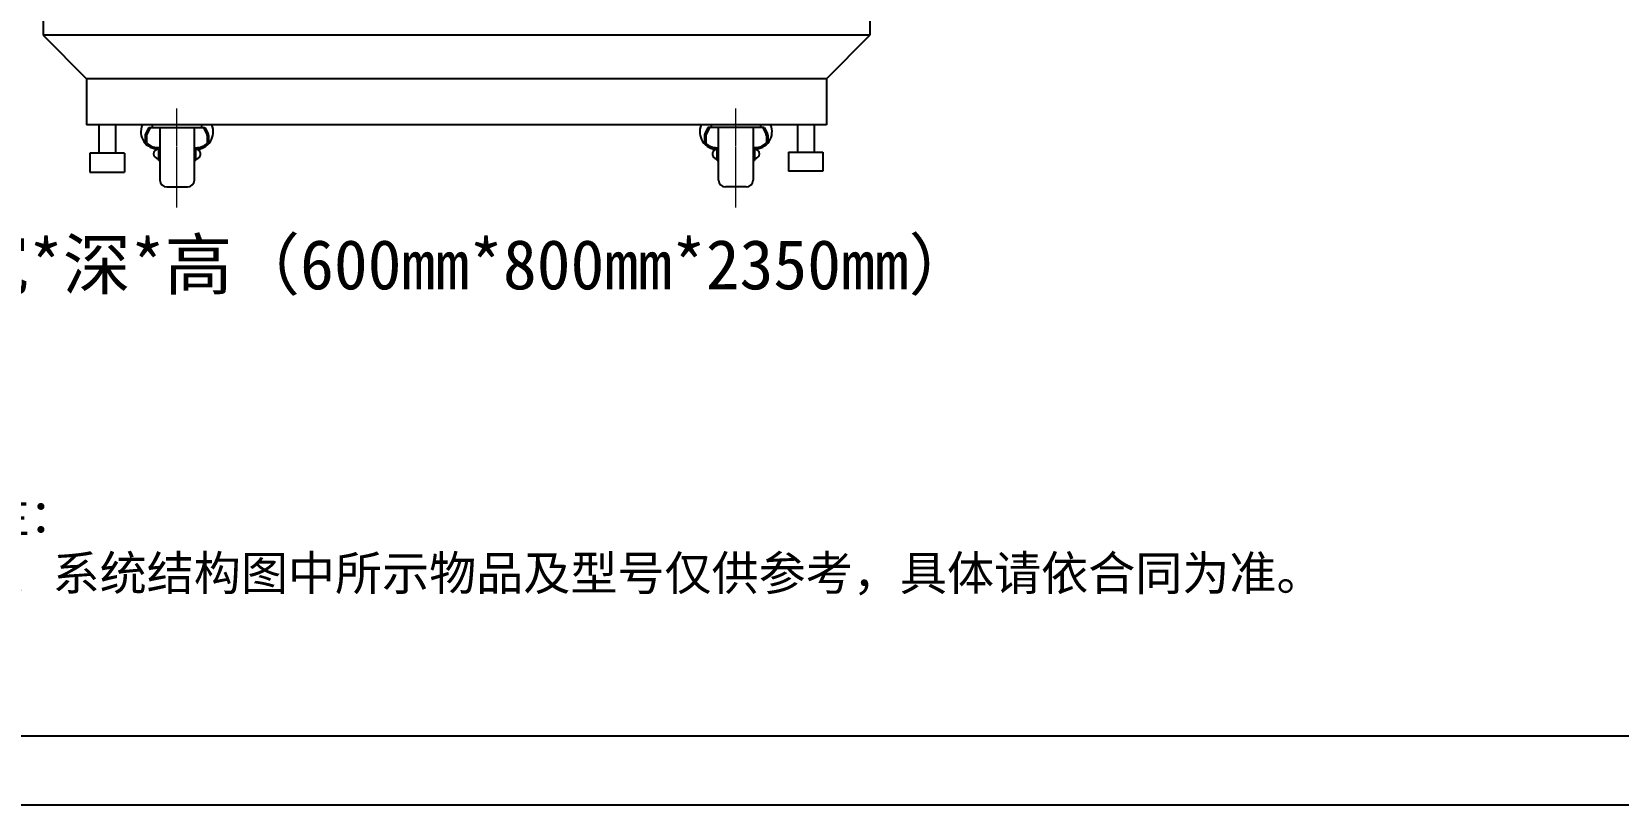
# Model space of a CAD drawing. Extents: x -75138 to 15640, y -12340 to 70479.
# Drawn here: x 3699 to 4848, y -9370 to -8810 of the extents above; entities that cross this region are included whole.
import ezdxf
from ezdxf.enums import TextEntityAlignment as Align

# ---------------------------------------------------------------- set-up
doc = ezdxf.new("R2010")
doc.units = 0
doc.linetypes.add('CENTER', pattern=[2, 1.25, -0.25, 0.25, -0.25])
doc.linetypes.add('PHANTOM2', pattern=[1.25, 0.625, -0.125, 0.125, -0.125, 0.125, -0.125])
doc.layers.get('0').update_dxf_attribs({"linetype": 'CONTINUOUS'})
doc.layers.add('中心线', color=1, linetype='CENTER', lineweight=18)
doc.layers.add('假设轮廓', color=4, linetype='PHANTOM2')
doc.layers.add('轮廓线', color=7, linetype='CONTINUOUS')
doc.styles.get("Standard").update_dxf_attribs({"font": 'SIMFANG.TTF'})
doc.styles.add('仿宋3.5', font='SIMFANG.TTF', dxfattribs={"width": 0.7, "height": 3.5})

# ---------------------------------------------------------------- blocks, each defined once
blk = doc.blocks.new('图框')
at = {"color": 1, "lineweight": -3}
blk.add_line((3856.05, 1164.74), (3466.05, 1164.74), dxfattribs=at)
blk.add_line((3861.05, 1159.74), (3441.05, 1159.74))
at = {"style": '仿宋3.5', "width": 0.8}
for tag, p in [('车站站名', (3771.33, 1184.32)), ('图纸名称', (3771.41, 1173.86))]:
    blk.add_attdef(tag, text='', height=4, dxfattribs=at).set_placement(p, align=Align.MIDDLE)

msp = doc.modelspace()

# ---------------------------------------------------------------- linework, layer by layer
for p, q in [((3707.2, -6609.3), (3707.2, -8812.3)), ((4306.2, -6609.3), (4306.2, -8812.3)), ((3738.7, -8812.3), (3707.2, -8812.3)), ((3707.2, -8812.3), (3738.7, -8843.8)), ((4306.2, -8812.3), (3738.7, -8812.3)), ((4274.7, -8843.8), (4306.2, -8812.3)), ((3738.7, -8843.8), (3738.7, -8877.2)), ((4274.7, -8843.8), (3738.7, -8843.8)), ((4274.7, -8843.8), (4274.7, -8877.2)), ((4274.7, -8877.2), (3738.7, -8877.2)), ((3747.7, -8877.2), (3747.7, -8897.7)), ((3759.7, -8877.2), (3759.7, -8897.7)), ((3783.8, -8879), (3781.4, -8883.8)), ((3784.9, -8879), (3782.4, -8884.1)), ((3783.8, -8879), (3824.5, -8879)), ((3786.3, -8877.2), (3786.3, -8879)), ((3822.1, -8877.2), (3822.1, -8879)), ((3823.4, -8879), (3825.9, -8884.1)), ((3824.5, -8879), (3826.8, -8883.6)), ((4188.8, -8879), (4186.6, -8883.6)), ((4190, -8879), (4187.5, -8884.1)), ((4229.6, -8879), (4188.8, -8879)), ((4191.3, -8877.2), (4191.3, -8879)), ((4227, -8877.2), (4227, -8879)), ((4228.5, -8879), (4231, -8884.1)), ((4229.6, -8879), (4232, -8883.8)), ((4253.7, -8877.2), (4253.7, -8896.9)), ((4265.7, -8877.2), (4265.7, -8896.9)), ((3781.2, -8884.7), (3781.2, -8890.6)), ((3782.2, -8885), (3782.2, -8890.2)), ((3826.1, -8885), (3826.1, -8890.4)), ((3827.1, -8885), (3827.1, -8890.8)), ((4186.3, -8885), (4186.3, -8890.8)), ((4187.3, -8885), (4187.3, -8890.4)), ((4231.2, -8885), (4231.2, -8890.2)), ((4232.2, -8884.7), (4232.2, -8890.6)), ((3741.2, -8897.7), (3741.2, -8911.6)), ((3766.2, -8897.7), (3741.2, -8897.7)), ((3766.2, -8897.7), (3766.2, -8911.6)), ((3791.8, -8903.1), (3790.8, -8903.1)), ((3817.8, -8903.1), (3816.8, -8903.1)), ((4195.6, -8903.1), (4196.6, -8903.1)), ((4221.6, -8903.1), (4222.6, -8903.1)), ((4247.2, -8896.9), (4247.2, -8910.8)), ((4247.2, -8896.9), (4272.2, -8896.9)), ((4272.2, -8896.9), (4272.2, -8910.8)), ((3741.2, -8911.6), (3766.2, -8911.6)), ((4272.2, -8910.8), (4247.2, -8910.8))]:
    msp.add_line(p, q)
at = {"color": 7, "linetype": 'Continuous'}
for p, q in [((3791.8, -8879), (3791.8, -8917.2)), ((3816.8, -8917.2), (3816.8, -8879)), ((4196.6, -8917.2), (4196.6, -8879)), ((4221.6, -8879), (4221.6, -8917.2)), ((3790.8, -8894.7), (3790.8, -8903.1)), ((3817.8, -8903.1), (3817.8, -8894.7)), ((4195.6, -8903.1), (4195.6, -8894.7)), ((4222.6, -8894.7), (4222.6, -8903.1)), ((3796.8, -8922.2), (3811.8, -8922.2)), ((4216.6, -8922.2), (4201.6, -8922.2))]:
    msp.add_line(p, q, dxfattribs=at)
for centre, radius, start, end in [((3790.5, -8882.3), 12.4, 156.0668, 271.5113), ((3783.2, -8884.7), 2, 153.9899, 180), ((3784.2, -8885), 2, 153.9899, 180), ((3818, -8882.3), 12.5, 268.9529, 23.8425), ((3824.1, -8885), 2, 0, 26.0101), ((3824.1, -8885), 3, 0, 26.0101), ((4195.4, -8882.3), 12.5, 156.1575, 271.0471), ((4189.3, -8885), 3, 153.9899, 180), ((4189.3, -8885), 2, 153.9899, 180), ((4222.9, -8882.3), 12.4, 268.4887, 23.9332), ((4229.2, -8885), 2, 0, 26.0101), ((4230.2, -8884.7), 2, 0, 26.0101), ((3790.5, -8882.3), 11.4, 223.9454, 276.665), ((3790.8, -8898.2), 3.52, 90.0059, 269.9941), ((3818, -8882.3), 11.5, 263.8627, 314.671), ((3817.8, -8898.3), 3.52, 269.668, 90.332), ((4195.4, -8882.3), 11.5, 225.329, 276.1373), ((4195.6, -8898.3), 3.52, 89.668, 270.332), ((4222.9, -8882.3), 11.4, 263.335, 316.0546), ((4222.6, -8898.2), 3.52, 270.0059, 89.9941)]:
    msp.add_arc(centre, radius, start, end)
for centre, start, end in [((3796.8, -8917.2), 180, 270), ((3811.8, -8917.2), 270, 0), ((4201.6, -8917.2), 180, 270), ((4216.6, -8917.2), 270, 0)]:
    msp.add_arc(centre, 5, start, end, dxfattribs=at)
at = {"layer": '中心线'}
for p, q in [((3804.2, -8937), (3804.2, -8865.2)), ((4209.1, -8937), (4209.1, -8865.2))]:
    msp.add_line(p, q, dxfattribs=at)

# ---------------------------------------------------------------- block references
at = {"xscale": 10.00048635606572, "yscale": 10.00048635606618, "zscale": 10.00048635606581}
msp.add_blockref('图框', (-31372.7, -20968.2), dxfattribs=at)

# ---------------------------------------------------------------- texts
at = {"layer": '假设轮廓', "color": 7, "linetype": 'ByBlock', "insert": (3648, -8960.4), "char_height": 36, "width": 754.57, "attachment_point": 1}
msp.add_mtext('宽*深*高（600mm*800mm*2350mm）', dxfattribs=at)
at = {"layer": '轮廓线', "insert": (3663, -9147.8), "char_height": 25, "width": 8341.017, "attachment_point": 1}
msp.add_mtext('注：\\P1、系统结构图中所示物品及型号仅供参考，具体请依合同为准。', dxfattribs=at)

doc.saveas('drawing.dxf')
